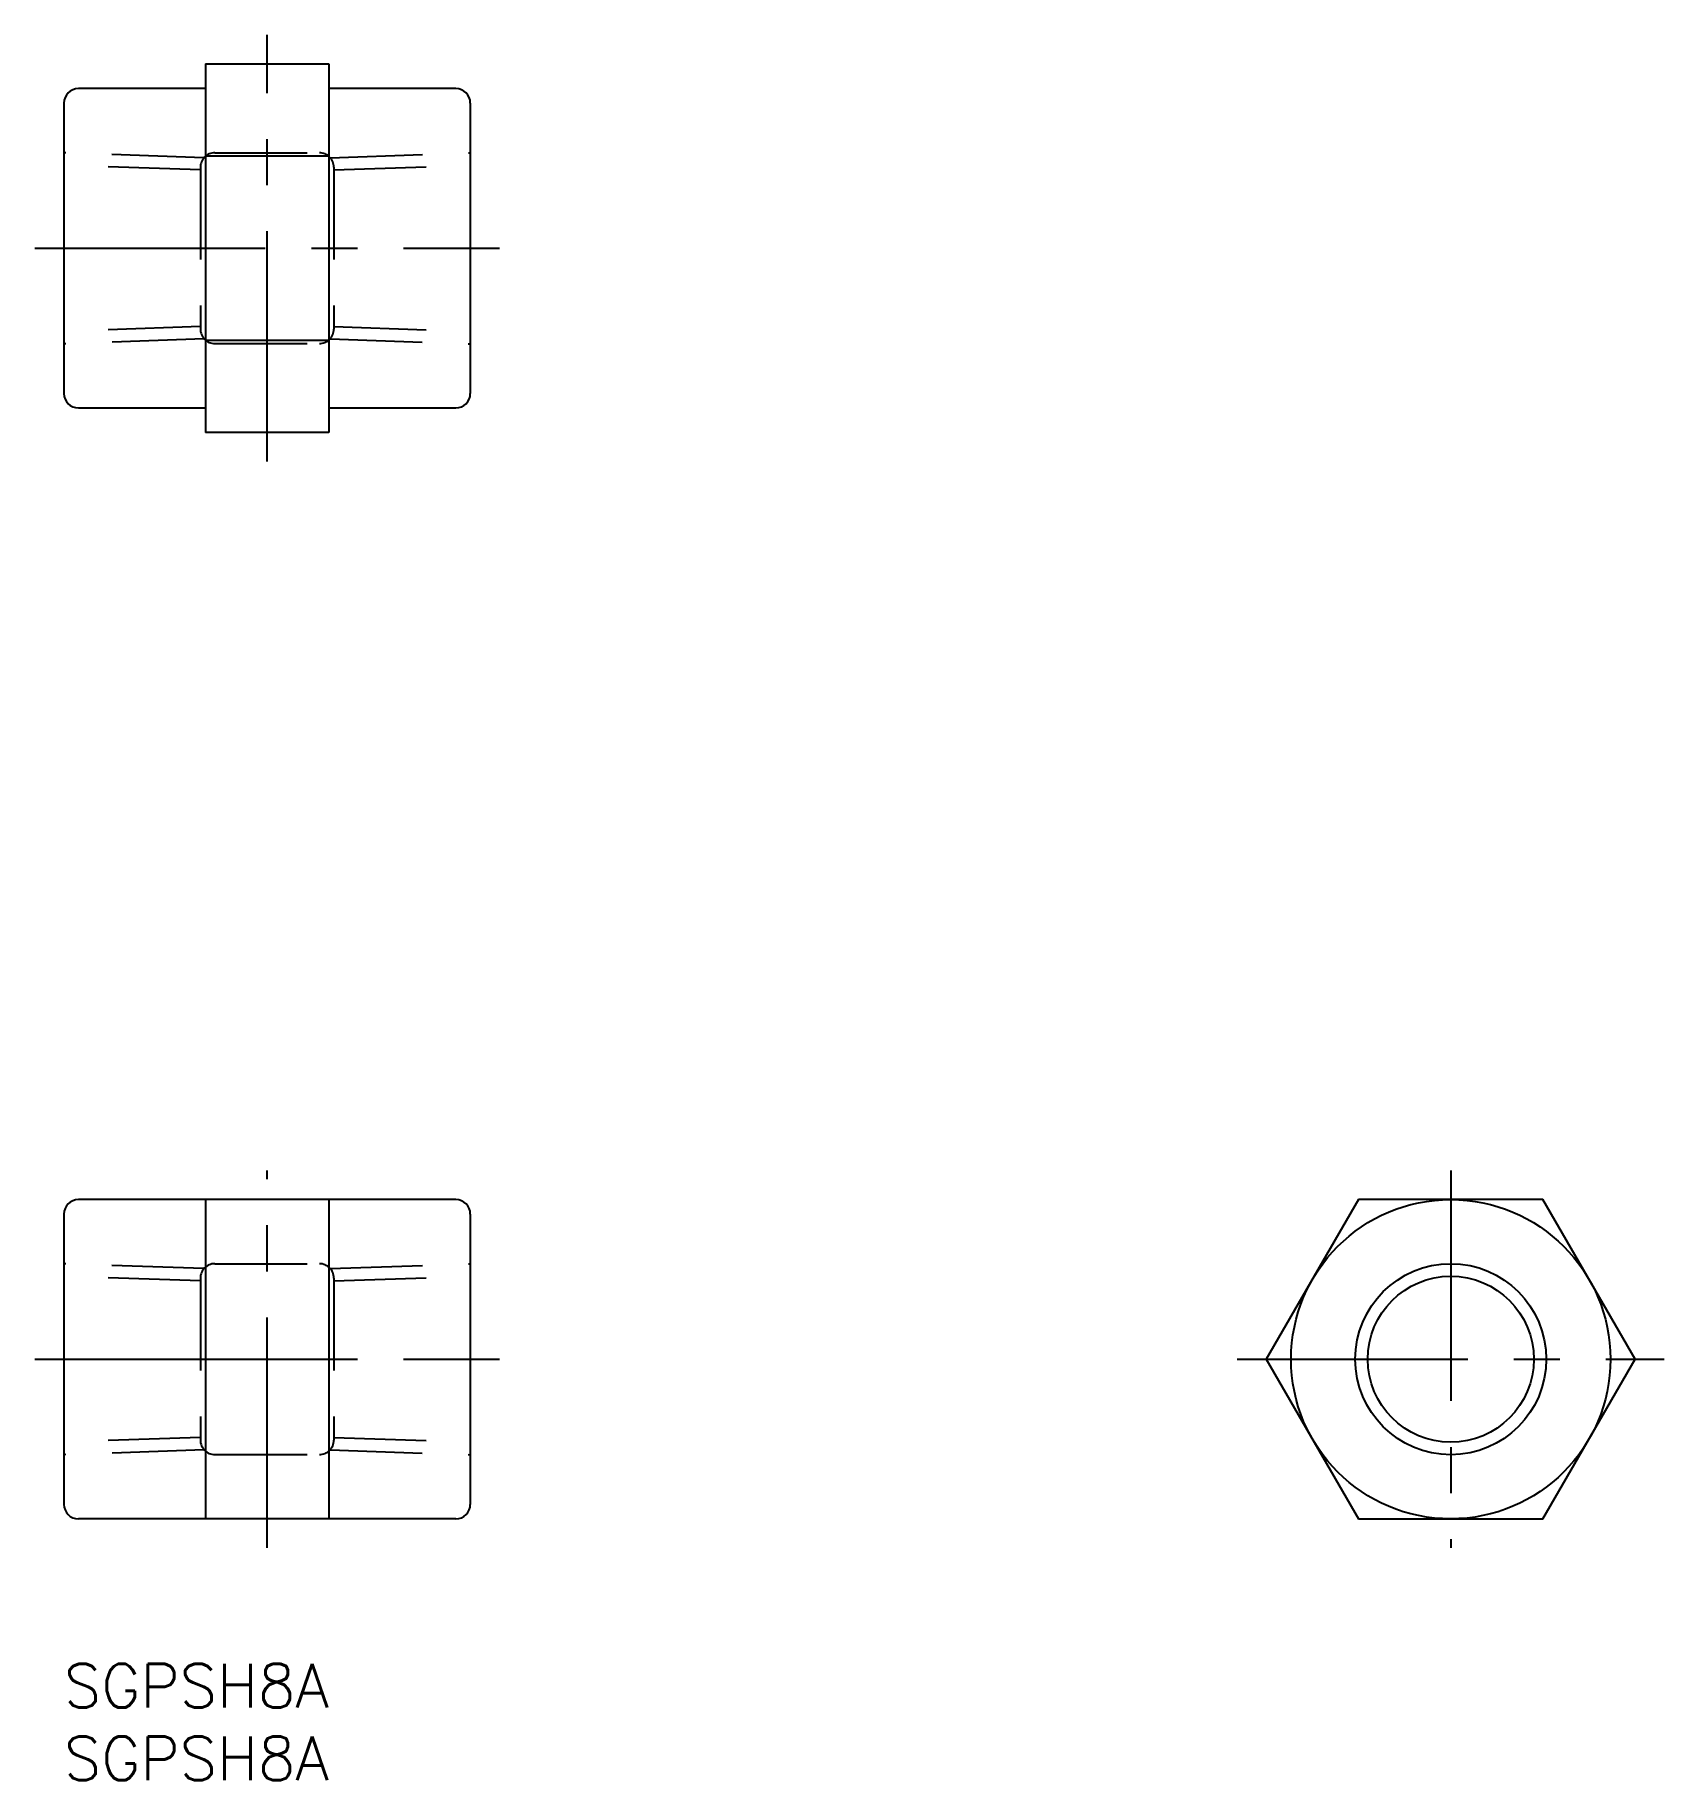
# Model space of a CAD drawing. Extents: x -2 to 110, y -8 to 112.
import ezdxf

# ---------------------------------------------------------------- set-up
doc = ezdxf.new("R2010")
doc.units = 0
doc.header["$LTSCALE"] = 0.5
doc.linetypes.add('CENTER', pattern=[50.8, 31.75, -6.35, 6.35, -6.35])
doc.linetypes.add('DASHED', pattern=[19.05, 12.7, -6.35])
for name, color, linetype in [('MSM_CENTER', 1, 'CENTER'), ('MSM_CONTINUOUS', 7, 'CONTINUOUS'), ('MSM_DASHED', 4, 'DASHED'), ('MSM_NARROW', 5, 'CONTINUOUS'), ('MSM_PART_NUMBER', 7, 'CONTINUOUS')]:
    doc.layers.add(name, color=color, linetype=linetype)
doc.styles.get("Standard").update_dxf_attribs({"font": 'txt.shx', "height": 3, "bigfont": 'bigfont.shx'})

# ---------------------------------------------------------------- blocks, each defined once
blk = doc.blocks.new('*U13')
at = {"layer": 'MSM_PART_NUMBER'}
blk.add_text('SGPSH8A', height=3, dxfattribs=at).set_placement((0, -3))
blk = doc.blocks.new('*U14')
at = {"layer": 'MSM_PART_NUMBER'}
blk.add_text('SGPSH8A', height=3, dxfattribs=at).set_placement((0, -8))

msp = doc.modelspace()

# ---------------------------------------------------------------- linework, layer by layer
at = {"layer": 'MSM_CENTER'}
for p, q in [((14, 82.84), (14, 112.24)), ((-2, 97.54), (30, 97.54)), ((14, 8), (14, 34)), ((95.55, 34), (95.55, 8)), ((-2, 21), (30, 21)), ((80.84, 21), (110.25, 21))]:
    msp.add_line(p, q, dxfattribs=at)
at = {"layer": 'MSM_CONTINUOUS'}
for p, q in [((9.75, 110.24), (9.75, 84.84)), ((9.75, 110.24), (18.25, 110.24)), ((18.25, 110.24), (18.25, 84.84)), ((9.75, 108.54), (1, 108.54)), ((27, 108.54), (18.25, 108.54)), ((0, 107.54), (0, 87.54)), ((28, 107.54), (28, 87.54)), ((18.25, 103.89), (9.75, 103.89)), ((18.25, 91.19), (9.75, 91.19)), ((1, 86.54), (9.75, 86.54)), ((18.25, 86.54), (27, 86.54)), ((18.25, 84.84), (9.75, 84.84)), ((27, 32), (1, 32)), ((9.75, 32), (9.75, 10)), ((18.25, 32), (18.25, 10)), ((89.2, 32), (82.84, 21)), ((101.9, 32), (89.2, 32)), ((108.25, 21), (101.9, 32)), ((0, 31), (0, 11)), ((28, 31), (28, 11)), ((9.75, 21), (18.25, 21)), ((82.84, 21), (89.2, 10)), ((101.9, 10), (108.25, 21)), ((27, 10), (1, 10)), ((89.2, 10), (101.9, 10))]:
    msp.add_line(p, q, dxfattribs=at)
for radius in [11, 5.72]:
    msp.add_circle((95.55, 21), radius, dxfattribs=at)
for centre, start, end in [((1, 107.54), 90, 180), ((27, 107.54), 0, 90), ((1, 87.54), 180, 270), ((27, 87.54), 270, 0), ((1, 31), 90, 180), ((27, 31), 0, 90), ((1, 11), 180, 270), ((27, 11), 270, 0)]:
    msp.add_arc(centre, 1, start, end, dxfattribs=at)
at = {"layer": 'MSM_DASHED'}
for p, q in [((9.65, 103.78), (0, 104.12)), ((10.4, 104.12), (17.6, 104.12)), ((18.35, 103.78), (28, 104.12)), ((9.4, 102.94), (0, 103.26)), ((9.4, 103.12), (9.4, 91.98)), ((18.6, 102.94), (28, 103.26)), ((18.6, 103.12), (18.6, 91.98)), ((9.4, 92.15), (0, 91.82)), ((18.6, 92.15), (28, 91.82)), ((9.66, 91.3), (0, 90.96)), ((10.4, 90.98), (17.6, 90.98)), ((18.34, 91.3), (28, 90.96)), ((9.65, 27.24), (0, 27.58)), ((9.4, 26.39), (0, 26.72)), ((9.4, 26.58), (9.4, 15.43)), ((10.4, 27.58), (17.6, 27.58)), ((18.35, 27.24), (28, 27.58)), ((18.6, 26.39), (28, 26.72)), ((18.6, 26.58), (18.6, 15.43)), ((9.4, 15.61), (0, 15.28)), ((9.66, 14.76), (0, 14.42)), ((10.4, 14.43), (17.6, 14.43)), ((18.34, 14.76), (28, 14.42)), ((18.6, 15.61), (28, 15.28))]:
    msp.add_line(p, q, dxfattribs=at)
for centre, start, end in [((10.4, 103.12), 90, 180), ((17.6, 103.12), 0, 90), ((10.4, 91.98), 180, 270), ((17.6, 91.98), 270, 0), ((10.4, 26.58), 90, 180), ((17.6, 26.58), 0, 90), ((10.4, 15.43), 180, 270), ((17.6, 15.43), 270, 0)]:
    msp.add_arc(centre, 1, start, end, dxfattribs=at)
at = {"layer": 'MSM_NARROW'}
msp.add_circle((95.55, 21), 6.58, dxfattribs=at)

# ---------------------------------------------------------------- block references
at = {"layer": 'MSM_CONTINUOUS'}
for name in ['*U13', '*U14']:
    msp.add_blockref(name, (0, 0), dxfattribs=at)

doc.saveas('drawing.dxf')
